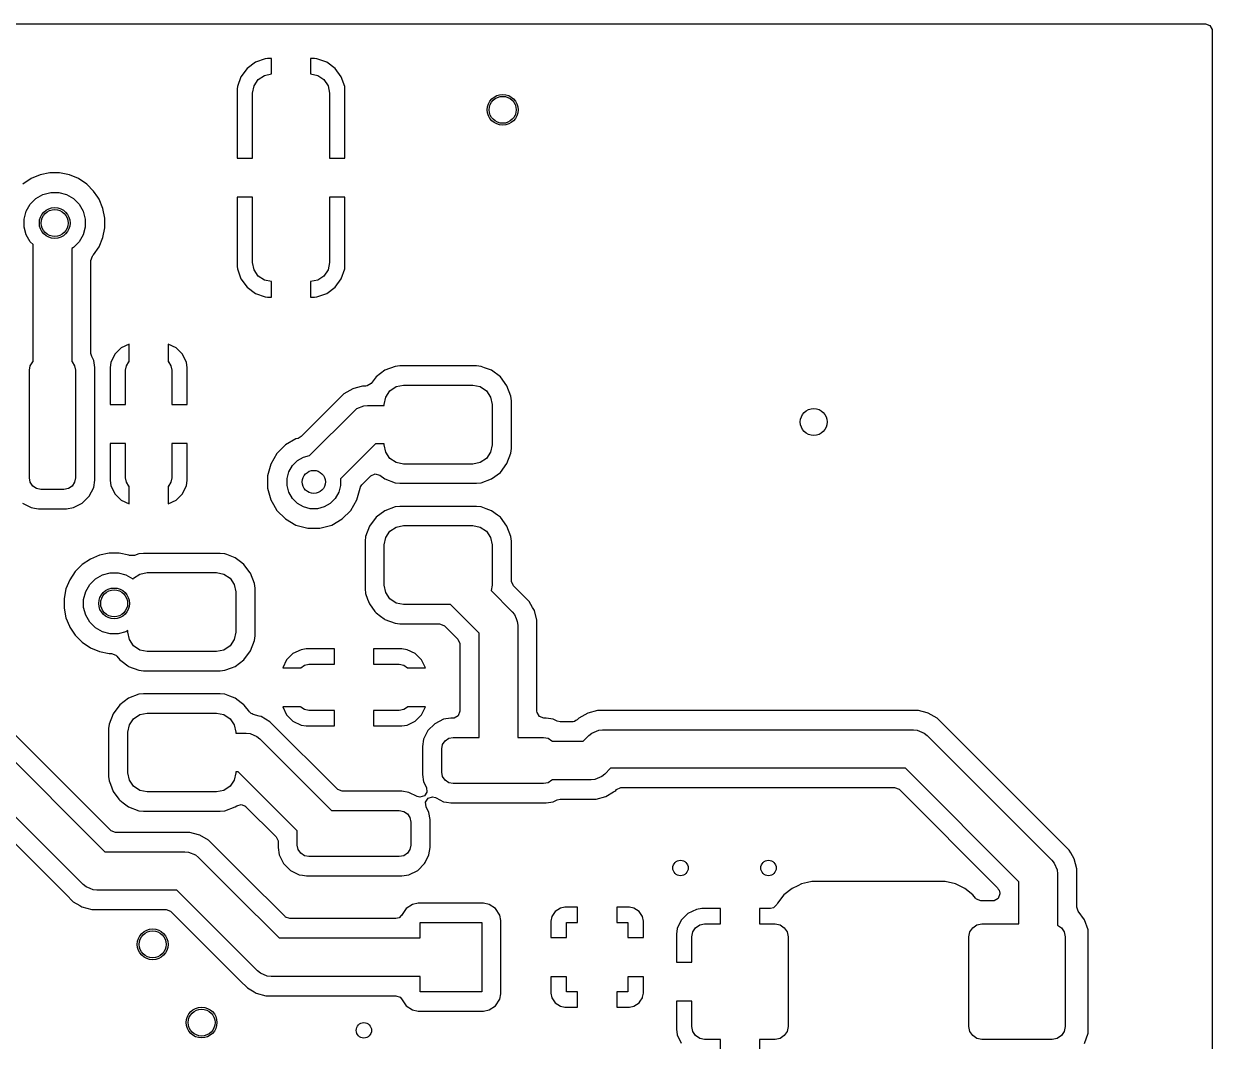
# Model space of a CAD drawing. Extents: x 4.82 to 6.81, y -4.86 to -2.87.
# Drawn here: x 6.199 to 6.807, y -3.394 to -2.873 of the extents above; entities that cross this region are included whole.
import ezdxf

# ---------------------------------------------------------------- set-up
doc = ezdxf.new("R2010")
doc.units = 0
doc.header["$MEASUREMENT"] = 0
doc.layers.add('BLACK', color=7, linetype='CONTINUOUS')

msp = doc.modelspace()

# ---------------------------------------------------------------- linework, layer by layer
at = {"layer": 'BLACK', "linetype": 'CONTINUOUS'}
for p, q in [((4.82646, -2.87297), (6.80335, -2.87297)), ((6.80335, -2.87297), (6.8056, -2.87379)), ((6.8056, -2.87379), (6.8068, -2.87587)), ((6.8068, -2.87587), (6.80685, -2.87648)), ((6.80685, -2.87648), (6.80685, -3.8242)), ((6.31755, -2.89262), (6.31326, -2.8958)), ((6.32259, -2.89086), (6.31755, -2.89262)), ((6.32379, -2.89075), (6.32259, -2.89086)), ((6.32577, -2.89075), (6.32379, -2.89075)), ((6.32379, -2.89075), (6.32379, -2.89075)), ((6.32577, -2.89865), (6.32577, -2.89075)), ((6.32577, -2.89075), (6.32577, -2.89075)), ((6.34774, -2.89075), (6.34577, -2.89075)), ((6.34577, -2.89075), (6.34577, -2.89075)), ((6.34577, -2.89075), (6.34577, -2.89865)), ((6.34894, -2.89086), (6.34774, -2.89075)), ((6.35398, -2.89262), (6.34894, -2.89086)), ((6.34894, -2.89086), (6.34894, -2.89086)), ((6.35828, -2.8958), (6.35398, -2.89262)), ((6.31326, -2.8958), (6.31008, -2.90009)), ((6.31326, -2.8958), (6.31326, -2.8958)), ((6.32216, -2.89937), (6.32577, -2.89865)), ((6.34577, -2.89865), (6.34938, -2.89937)), ((6.36145, -2.90009), (6.35828, -2.8958)), ((6.35828, -2.8958), (6.35828, -2.8958)), ((6.30832, -2.90513), (6.30821, -2.90633)), ((6.31008, -2.90009), (6.30832, -2.90513)), ((6.30832, -2.90513), (6.30832, -2.90513)), ((6.31608, -2.90846), (6.31683, -2.9047)), ((6.31683, -2.9047), (6.31897, -2.9015)), ((6.31897, -2.9015), (6.32216, -2.89937)), ((6.34938, -2.89937), (6.35257, -2.9015)), ((6.35257, -2.9015), (6.3547, -2.9047)), ((6.3547, -2.9047), (6.35545, -2.90846)), ((6.36321, -2.90513), (6.36145, -2.90009)), ((6.36333, -2.90633), (6.36321, -2.90513)), ((6.30821, -2.90633), (6.30821, -2.94177)), ((6.31608, -2.94177), (6.31608, -2.90846)), ((6.35545, -2.90846), (6.35545, -2.94177)), ((6.36333, -2.94177), (6.36333, -2.90633)), ((6.36333, -2.90633), (6.36333, -2.90633)), ((6.30821, -2.94177), (6.30821, -2.94177)), ((6.30821, -2.94177), (6.31608, -2.94177)), ((6.35545, -2.94177), (6.36333, -2.94177)), ((6.36333, -2.94177), (6.36333, -2.94177)), ((6.20277, -2.95223), (6.19858, -2.95503)), ((6.20743, -2.9503), (6.20277, -2.95223)), ((6.20277, -2.95223), (6.20277, -2.95223)), ((6.21238, -2.94931), (6.20743, -2.9503)), ((6.20743, -2.9503), (6.20743, -2.9503)), ((6.21742, -2.94931), (6.21238, -2.94931)), ((6.21238, -2.94931), (6.21238, -2.94931)), ((6.22237, -2.9503), (6.21742, -2.94931)), ((6.21742, -2.94931), (6.21742, -2.94931)), ((6.22703, -2.95223), (6.22237, -2.9503)), ((6.22237, -2.9503), (6.22237, -2.9503)), ((6.23123, -2.95503), (6.22703, -2.95223)), ((6.22703, -2.95223), (6.22703, -2.95223)), ((6.22703, -2.95223), (6.22703, -2.95223)), ((6.20888, -2.96037), (6.21285, -2.95931)), ((6.21285, -2.95931), (6.21696, -2.95931)), ((6.21696, -2.95931), (6.22093, -2.96037)), ((6.23479, -2.9586), (6.23123, -2.95503)), ((6.23692, -2.96177), (6.23479, -2.9586)), ((6.20035, -2.96889), (6.20241, -2.96533)), ((6.20241, -2.96533), (6.20531, -2.96243)), ((6.20531, -2.96243), (6.20888, -2.96037)), ((6.22093, -2.96037), (6.22449, -2.96243)), ((6.22449, -2.96243), (6.2274, -2.96533)), ((6.2274, -2.96533), (6.22945, -2.96889)), ((6.2376, -2.96279), (6.23692, -2.96177)), ((6.23953, -2.96745), (6.2376, -2.96279)), ((6.31608, -2.96177), (6.30821, -2.96177)), ((6.30821, -2.96177), (6.30821, -2.96177)), ((6.30821, -2.96177), (6.30821, -2.99721)), ((6.31608, -2.99508), (6.31608, -2.96177)), ((6.36333, -2.96177), (6.35545, -2.96177)), ((6.35545, -2.96177), (6.35545, -2.99508)), ((6.36333, -2.99721), (6.36333, -2.96177)), ((6.36333, -2.96177), (6.36333, -2.96177)), ((6.19929, -2.97287), (6.20035, -2.96889)), ((6.22945, -2.96889), (6.23051, -2.97287)), ((6.24051, -2.9724), (6.23953, -2.96745)), ((6.19929, -2.97698), (6.19929, -2.97287)), ((6.20035, -2.98095), (6.19929, -2.97698)), ((6.23051, -2.97698), (6.22945, -2.98095)), ((6.23051, -2.97287), (6.23051, -2.97698)), ((6.23953, -2.98239), (6.24051, -2.97744)), ((6.24051, -2.97744), (6.24051, -2.9724)), ((6.20241, -2.98451), (6.20035, -2.98095)), ((6.22945, -2.98095), (6.2274, -2.98451)), ((6.2376, -2.98705), (6.23953, -2.98239)), ((6.20388, -2.98598), (6.20241, -2.98451)), ((6.20388, -3.04586), (6.20388, -2.98598)), ((6.22449, -2.98741), (6.22356, -2.98795)), ((6.22356, -2.98795), (6.22356, -3.04586)), ((6.2274, -2.98451), (6.22449, -2.98741)), ((6.23479, -2.99125), (6.2376, -2.98705)), ((6.23343, -2.99407), (6.23424, -2.99182)), ((6.23343, -3.04171), (6.23343, -2.99407)), ((6.23424, -2.99182), (6.23445, -2.99159)), ((6.23445, -2.99159), (6.23479, -2.99125)), ((6.31683, -2.99885), (6.31608, -2.99508)), ((6.35545, -2.99508), (6.3547, -2.99885)), ((6.30821, -2.99721), (6.30832, -2.99841)), ((6.30832, -2.99841), (6.31008, -3.00345)), ((6.31897, -3.00204), (6.31683, -2.99885)), ((6.32216, -3.00417), (6.31897, -3.00204)), ((6.35257, -3.00204), (6.34938, -3.00417)), ((6.3547, -2.99885), (6.35257, -3.00204)), ((6.36145, -3.00345), (6.36321, -2.99841)), ((6.36321, -2.99841), (6.36333, -2.99721)), ((6.36321, -2.99841), (6.36321, -2.99841)), ((6.31008, -3.00345), (6.31326, -3.00775)), ((6.31326, -3.00775), (6.31326, -3.00775)), ((6.31326, -3.00775), (6.31755, -3.01092)), ((6.32577, -3.00489), (6.32216, -3.00417)), ((6.32577, -3.0128), (6.32577, -3.00489)), ((6.34938, -3.00417), (6.34577, -3.00489)), ((6.34577, -3.00489), (6.34577, -3.0128)), ((6.35398, -3.01092), (6.35828, -3.00775)), ((6.35828, -3.00775), (6.36145, -3.00345)), ((6.35828, -3.00775), (6.35828, -3.00775)), ((6.31755, -3.01092), (6.32259, -3.01268)), ((6.32259, -3.01268), (6.32259, -3.01268)), ((6.32259, -3.01268), (6.32379, -3.0128)), ((6.32379, -3.0128), (6.32577, -3.0128)), ((6.32577, -3.0128), (6.32577, -3.0128)), ((6.34577, -3.0128), (6.34577, -3.0128)), ((6.34577, -3.0128), (6.34774, -3.0128)), ((6.34774, -3.0128), (6.34894, -3.01268)), ((6.34774, -3.0128), (6.34774, -3.0128)), ((6.34894, -3.01268), (6.35398, -3.01092)), ((6.24891, -3.03883), (6.24566, -3.04208)), ((6.25293, -3.03686), (6.24891, -3.03883)), ((6.25293, -3.04597), (6.25293, -3.03686)), ((6.27696, -3.03883), (6.27293, -3.03686)), ((6.27293, -3.03686), (6.27293, -3.04597)), ((6.28021, -3.04208), (6.27696, -3.03883)), ((6.23381, -3.0433), (6.23343, -3.04171)), ((6.23481, -3.04526), (6.23381, -3.0433)), ((6.24566, -3.04208), (6.24364, -3.04621)), ((6.28223, -3.04621), (6.28021, -3.04208)), ((6.20191, -3.0502), (6.20236, -3.04794)), ((6.20191, -3.10531), (6.20191, -3.0502)), ((6.20236, -3.04794), (6.20364, -3.04602)), ((6.20364, -3.04602), (6.20388, -3.04586)), ((6.22356, -3.04586), (6.2238, -3.04602)), ((6.2238, -3.04602), (6.22508, -3.04794)), ((6.22508, -3.04794), (6.22553, -3.0502)), ((6.22553, -3.0502), (6.22553, -3.10531)), ((6.23538, -3.04889), (6.23481, -3.04526)), ((6.23539, -3.04896), (6.23538, -3.04889)), ((6.23539, -3.0863), (6.23539, -3.04896)), ((6.23539, -3.04896), (6.23539, -3.04896)), ((6.24364, -3.04621), (6.24325, -3.04889)), ((6.24325, -3.04889), (6.24325, -3.06776)), ((6.24364, -3.04621), (6.24364, -3.04621)), ((6.25112, -3.0502), (6.25157, -3.04794)), ((6.25112, -3.06776), (6.25112, -3.0502)), ((6.25157, -3.04794), (6.25285, -3.04602)), ((6.25285, -3.04602), (6.25293, -3.04597)), ((6.27293, -3.04597), (6.27301, -3.04602)), ((6.27301, -3.04602), (6.27429, -3.04794)), ((6.27429, -3.04794), (6.27474, -3.0502)), ((6.27474, -3.0502), (6.27474, -3.06776)), ((6.28262, -3.04889), (6.28223, -3.04621)), ((6.28262, -3.06776), (6.28262, -3.04889)), ((6.28262, -3.04889), (6.28262, -3.04889)), ((6.38374, -3.05027), (6.37921, -3.05366)), ((6.38905, -3.04829), (6.38374, -3.05027)), ((6.38374, -3.05027), (6.38374, -3.05027)), ((6.3914, -3.04804), (6.38905, -3.04829)), ((6.4306, -3.04804), (6.3914, -3.04804)), ((6.3914, -3.04804), (6.3914, -3.04804)), ((6.43295, -3.04829), (6.4306, -3.04804)), ((6.43474, -3.04896), (6.43295, -3.04829)), ((6.43295, -3.04829), (6.43295, -3.04829)), ((6.43295, -3.04829), (6.43295, -3.04829)), ((6.43826, -3.05027), (6.43474, -3.04896)), ((6.44279, -3.05366), (6.43826, -3.05027)), ((6.43826, -3.05027), (6.43826, -3.05027)), ((6.37673, -3.05697), (6.37473, -3.05828)), ((6.37921, -3.05366), (6.37673, -3.05697)), ((6.37921, -3.05366), (6.37921, -3.05366)), ((6.44619, -3.0582), (6.44279, -3.05366)), ((6.44279, -3.05366), (6.44279, -3.05366)), ((6.36283, -3.06231), (6.34094, -3.08419)), ((6.36732, -3.05971), (6.36283, -3.06231)), ((6.36283, -3.06231), (6.36283, -3.06231)), ((6.36899, -3.05927), (6.36732, -3.05971)), ((6.36732, -3.05971), (6.36732, -3.05971)), ((6.37233, -3.05837), (6.36899, -3.05927)), ((6.37393, -3.05837), (6.37233, -3.05837)), ((6.37473, -3.05828), (6.37393, -3.05837)), ((6.38419, -3.06397), (6.38632, -3.06078)), ((6.38632, -3.06078), (6.38952, -3.05865)), ((6.38952, -3.05865), (6.39328, -3.0579)), ((6.39328, -3.0579), (6.42872, -3.0579)), ((6.42872, -3.0579), (6.43248, -3.05865)), ((6.43248, -3.05865), (6.43568, -3.06078)), ((6.43568, -3.06078), (6.43781, -3.06397)), ((6.44817, -3.06351), (6.44619, -3.0582)), ((6.24325, -3.06776), (6.24325, -3.06776)), ((6.24325, -3.06776), (6.25112, -3.06776)), ((6.27474, -3.06776), (6.28262, -3.06776)), ((6.28262, -3.06776), (6.28262, -3.06776)), ((6.36946, -3.06989), (6.37301, -3.06842)), ((6.37301, -3.06842), (6.37493, -3.06823)), ((6.37301, -3.06842), (6.37301, -3.06842)), ((6.37493, -3.06823), (6.38344, -3.06823)), ((6.38344, -3.06774), (6.38419, -3.06397)), ((6.38344, -3.06823), (6.38344, -3.06774)), ((6.43781, -3.06397), (6.43856, -3.06774)), ((6.43856, -3.06774), (6.43856, -3.08841)), ((6.44842, -3.06586), (6.44817, -3.06351)), ((6.44842, -3.09029), (6.44842, -3.06586)), ((6.34522, -3.09386), (6.36797, -3.07112)), ((6.36797, -3.07112), (6.36946, -3.06989)), ((6.23539, -3.08776), (6.23539, -3.0863)), ((6.33828, -3.08539), (6.33289, -3.0885)), ((6.33937, -3.0851), (6.33828, -3.08539)), ((6.33828, -3.08539), (6.33828, -3.08539)), ((6.33828, -3.08539), (6.33828, -3.08539)), ((6.34094, -3.08419), (6.33937, -3.0851)), ((6.23539, -3.10656), (6.23539, -3.08776)), ((6.25112, -3.08776), (6.24325, -3.08776)), ((6.24325, -3.08776), (6.24325, -3.08776)), ((6.24325, -3.08776), (6.24325, -3.10662)), ((6.25112, -3.10531), (6.25112, -3.08776)), ((6.28262, -3.08776), (6.27474, -3.08776)), ((6.27474, -3.08776), (6.27474, -3.10531)), ((6.28262, -3.08776), (6.28262, -3.08776)), ((6.28262, -3.10431), (6.28262, -3.08776)), ((6.32848, -3.09291), (6.32537, -3.0983)), ((6.33289, -3.0885), (6.32848, -3.09291)), ((6.379, -3.08792), (6.36106, -3.10586)), ((6.38344, -3.08792), (6.379, -3.08792)), ((6.38344, -3.08841), (6.38344, -3.08792)), ((6.38419, -3.09218), (6.38344, -3.08841)), ((6.38632, -3.09537), (6.38419, -3.09218)), ((6.43781, -3.09218), (6.43568, -3.09537)), ((6.43856, -3.08841), (6.43781, -3.09218)), ((6.44619, -3.09795), (6.44817, -3.09264)), ((6.44817, -3.09264), (6.44842, -3.09029)), ((6.32537, -3.0983), (6.32376, -3.10431)), ((6.32537, -3.0983), (6.32537, -3.0983)), ((6.33467, -3.10215), (6.33647, -3.09903)), ((6.33647, -3.09903), (6.33901, -3.09649)), ((6.33901, -3.09649), (6.34213, -3.09469)), ((6.34213, -3.09469), (6.34522, -3.09386)), ((6.38952, -3.0975), (6.38632, -3.09537)), ((6.39328, -3.09825), (6.38952, -3.0975)), ((6.42872, -3.09825), (6.39328, -3.09825)), ((6.43248, -3.0975), (6.42872, -3.09825)), ((6.43568, -3.09537), (6.43248, -3.0975)), ((6.44279, -3.10249), (6.44619, -3.09795)), ((6.20236, -3.10757), (6.20191, -3.10531)), ((6.22553, -3.10531), (6.22508, -3.10757)), ((6.25157, -3.10757), (6.25112, -3.10531)), ((6.27474, -3.10531), (6.27429, -3.10757)), ((6.28262, -3.10662), (6.28262, -3.10431)), ((6.32376, -3.10431), (6.32376, -3.11053)), ((6.33374, -3.10562), (6.33467, -3.10215)), ((6.33374, -3.10922), (6.33374, -3.10562)), ((6.37197, -3.1089), (6.37659, -3.10428)), ((6.37659, -3.10428), (6.37876, -3.10327)), ((6.37876, -3.10327), (6.38107, -3.10389)), ((6.38107, -3.10389), (6.38116, -3.10395)), ((6.38116, -3.10395), (6.38374, -3.10588)), ((6.43826, -3.10588), (6.44279, -3.10249)), ((6.20364, -3.10949), (6.20236, -3.10757)), ((6.20555, -3.11077), (6.20364, -3.10949)), ((6.20781, -3.11122), (6.20555, -3.11077)), ((6.21963, -3.11122), (6.20781, -3.11122)), ((6.22189, -3.11077), (6.21963, -3.11122)), ((6.2238, -3.10949), (6.22189, -3.11077)), ((6.22508, -3.10757), (6.2238, -3.10949)), ((6.23254, -3.1147), (6.23481, -3.11025)), ((6.23481, -3.11025), (6.23539, -3.10656)), ((6.23481, -3.11025), (6.23481, -3.11025)), ((6.24325, -3.10662), (6.24364, -3.1093)), ((6.24364, -3.1093), (6.24566, -3.11343)), ((6.25285, -3.10949), (6.25157, -3.10757)), ((6.25293, -3.10955), (6.25285, -3.10949)), ((6.25293, -3.11865), (6.25293, -3.10955)), ((6.27301, -3.10949), (6.27293, -3.10955)), ((6.27293, -3.10955), (6.27293, -3.11865)), ((6.27429, -3.10757), (6.27301, -3.10949)), ((6.28021, -3.11343), (6.28223, -3.1093)), ((6.28223, -3.1093), (6.28262, -3.10662)), ((6.28223, -3.1093), (6.28223, -3.1093)), ((6.28262, -3.10662), (6.28262, -3.10662)), ((6.32376, -3.11053), (6.32537, -3.11655)), ((6.33467, -3.11269), (6.33374, -3.10922)), ((6.36106, -3.10922), (6.36013, -3.11269)), ((6.36106, -3.10586), (6.36106, -3.10922)), ((6.36943, -3.11655), (6.37104, -3.11053)), ((6.37104, -3.11053), (6.37106, -3.11047)), ((6.37104, -3.11053), (6.37104, -3.11053)), ((6.37106, -3.11047), (6.37125, -3.11015)), ((6.37125, -3.11015), (6.37127, -3.1099)), ((6.37127, -3.1099), (6.37197, -3.1089)), ((6.38374, -3.10588), (6.38905, -3.10786)), ((6.38905, -3.10786), (6.3914, -3.10811)), ((6.3914, -3.10811), (6.4306, -3.10811)), ((6.4306, -3.10811), (6.43295, -3.10786)), ((6.43295, -3.10786), (6.43826, -3.10588)), ((6.22901, -3.11823), (6.23254, -3.1147)), ((6.23254, -3.1147), (6.23254, -3.1147)), ((6.24566, -3.11343), (6.24891, -3.11668)), ((6.24891, -3.11668), (6.25293, -3.11865)), ((6.27293, -3.11865), (6.27696, -3.11668)), ((6.27696, -3.11668), (6.28021, -3.11343)), ((6.32537, -3.11655), (6.32537, -3.11655)), ((6.32537, -3.11655), (6.32537, -3.11655)), ((6.32537, -3.11655), (6.32679, -3.119)), ((6.33647, -3.11581), (6.33467, -3.11269)), ((6.33901, -3.11835), (6.33647, -3.11581)), ((6.35833, -3.11581), (6.35579, -3.11835)), ((6.36013, -3.11269), (6.35833, -3.11581)), ((6.36632, -3.12194), (6.36943, -3.11655)), ((6.19843, -3.11823), (6.20288, -3.1205)), ((6.20288, -3.1205), (6.20288, -3.1205)), ((6.20288, -3.1205), (6.20454, -3.12076)), ((6.20454, -3.12076), (6.20657, -3.12108)), ((6.20657, -3.12108), (6.22087, -3.12108)), ((6.22087, -3.12108), (6.22456, -3.1205)), ((6.22456, -3.1205), (6.22901, -3.11823)), ((6.22456, -3.1205), (6.22456, -3.1205)), ((6.22456, -3.1205), (6.22456, -3.1205)), ((6.22901, -3.11823), (6.22901, -3.11823)), ((6.22901, -3.11823), (6.22901, -3.11823)), ((6.25293, -3.11865), (6.25293, -3.11865)), ((6.32679, -3.119), (6.32848, -3.12194)), ((6.32848, -3.12194), (6.32848, -3.12194)), ((6.32848, -3.12194), (6.32848, -3.12194)), ((6.32848, -3.12194), (6.33289, -3.12634)), ((6.34213, -3.12015), (6.33901, -3.11835)), ((6.3456, -3.12108), (6.34213, -3.12015)), ((6.3492, -3.12108), (6.3456, -3.12108)), ((6.35267, -3.12015), (6.3492, -3.12108)), ((6.35579, -3.11835), (6.35267, -3.12015)), ((6.36192, -3.12634), (6.36632, -3.12194)), ((6.38374, -3.12212), (6.37921, -3.12551)), ((6.38905, -3.12014), (6.38374, -3.12212)), ((6.38374, -3.12212), (6.38374, -3.12212)), ((6.3914, -3.11989), (6.38905, -3.12014)), ((6.4306, -3.11989), (6.3914, -3.11989)), ((6.3914, -3.11989), (6.3914, -3.11989)), ((6.43295, -3.12014), (6.4306, -3.11989)), ((6.43548, -3.12108), (6.43295, -3.12014)), ((6.43295, -3.12014), (6.43295, -3.12014)), ((6.43295, -3.12014), (6.43295, -3.12014)), ((6.43826, -3.12212), (6.43548, -3.12108)), ((6.44136, -3.12444), (6.43826, -3.12212)), ((6.43826, -3.12212), (6.43826, -3.12212)), ((6.33289, -3.12634), (6.33828, -3.12945)), ((6.33828, -3.12945), (6.34429, -3.13106)), ((6.35051, -3.13106), (6.35653, -3.12945)), ((6.35653, -3.12945), (6.36192, -3.12634)), ((6.37581, -3.13005), (6.37383, -3.13536)), ((6.37921, -3.12551), (6.37581, -3.13005)), ((6.37581, -3.13005), (6.37581, -3.13005)), ((6.37921, -3.12551), (6.37921, -3.12551)), ((6.38952, -3.1305), (6.39328, -3.12975)), ((6.39328, -3.12975), (6.42872, -3.12975)), ((6.42872, -3.12975), (6.43248, -3.1305)), ((6.44279, -3.12551), (6.44136, -3.12444)), ((6.44619, -3.13005), (6.44279, -3.12551)), ((6.44817, -3.13536), (6.44619, -3.13005)), ((6.34429, -3.13106), (6.35051, -3.13106)), ((6.37383, -3.13536), (6.37358, -3.13771)), ((6.38344, -3.13959), (6.38419, -3.13582)), ((6.38419, -3.13582), (6.38632, -3.13263)), ((6.38632, -3.13263), (6.38952, -3.1305)), ((6.43248, -3.1305), (6.43568, -3.13263)), ((6.43568, -3.13263), (6.43781, -3.13582)), ((6.43781, -3.13582), (6.43856, -3.13959)), ((6.44842, -3.13771), (6.44817, -3.13536)), ((6.37358, -3.13771), (6.37358, -3.16214)), ((6.38344, -3.16026), (6.38344, -3.13959)), ((6.43856, -3.13959), (6.43856, -3.16026)), ((6.44842, -3.15803), (6.44842, -3.13771)), ((6.44842, -3.13771), (6.44842, -3.13771)), ((6.23315, -3.14684), (6.22896, -3.14965)), ((6.23781, -3.14491), (6.23315, -3.14684)), ((6.23315, -3.14684), (6.23315, -3.14684)), ((6.24276, -3.14393), (6.23781, -3.14491)), ((6.23781, -3.14491), (6.23781, -3.14491)), ((6.24781, -3.14393), (6.24276, -3.14393)), ((6.24276, -3.14393), (6.24276, -3.14393)), ((6.25275, -3.14491), (6.24781, -3.14393)), ((6.24781, -3.14393), (6.24781, -3.14393)), ((6.25305, -3.14504), (6.25275, -3.14491)), ((6.25275, -3.14491), (6.25275, -3.14491)), ((6.25322, -3.1451), (6.25305, -3.14504)), ((6.25561, -3.14508), (6.25322, -3.1451)), ((6.25795, -3.14421), (6.25561, -3.14508)), ((6.2603, -3.14396), (6.25795, -3.14421)), ((6.25795, -3.14421), (6.25795, -3.14421)), ((6.2995, -3.14396), (6.2603, -3.14396)), ((6.2603, -3.14396), (6.2603, -3.14396)), ((6.30185, -3.14421), (6.2995, -3.14396)), ((6.30291, -3.1446), (6.30185, -3.14421)), ((6.30185, -3.14421), (6.30185, -3.14421)), ((6.30185, -3.14421), (6.30185, -3.14421)), ((6.30716, -3.14619), (6.30291, -3.1446)), ((6.31056, -3.14874), (6.30716, -3.14619)), ((6.30716, -3.14619), (6.30716, -3.14619)), ((6.22539, -3.15321), (6.22259, -3.15741)), ((6.22896, -3.14965), (6.22539, -3.15321)), ((6.23926, -3.15499), (6.24323, -3.15393)), ((6.24323, -3.15393), (6.24734, -3.15393)), ((6.24734, -3.15393), (6.25131, -3.15499)), ((6.25842, -3.15457), (6.26219, -3.15382)), ((6.26219, -3.15382), (6.29762, -3.15382)), ((6.29762, -3.15382), (6.30138, -3.15457)), ((6.31169, -3.14958), (6.31056, -3.14874)), ((6.31491, -3.15388), (6.31169, -3.14958)), ((6.31169, -3.14958), (6.31169, -3.14958)), ((6.31509, -3.15412), (6.31491, -3.15388)), ((6.31707, -3.15943), (6.31509, -3.15412)), ((6.22259, -3.15741), (6.22066, -3.16207)), ((6.22259, -3.15741), (6.22259, -3.15741)), ((6.23073, -3.16351), (6.23279, -3.15995)), ((6.23279, -3.15995), (6.2357, -3.15705)), ((6.2357, -3.15705), (6.23926, -3.15499)), ((6.25131, -3.15499), (6.25487, -3.15705)), ((6.25487, -3.15705), (6.25494, -3.15712)), ((6.25494, -3.15712), (6.25523, -3.1567)), ((6.25523, -3.1567), (6.25842, -3.15457)), ((6.30138, -3.15457), (6.30458, -3.1567)), ((6.30458, -3.1567), (6.30671, -3.15989)), ((6.30671, -3.15989), (6.30746, -3.16366)), ((6.31732, -3.16178), (6.31707, -3.15943)), ((6.38419, -3.16403), (6.38344, -3.16026)), ((6.43856, -3.16026), (6.43801, -3.16302)), ((6.44843, -3.15833), (6.44842, -3.15803)), ((6.44945, -3.16051), (6.44843, -3.15833)), ((6.22066, -3.16207), (6.21967, -3.16702)), ((6.22066, -3.16207), (6.22066, -3.16207)), ((6.22967, -3.16748), (6.23073, -3.16351)), ((6.30746, -3.16366), (6.30746, -3.18433)), ((6.31732, -3.18622), (6.31732, -3.16178)), ((6.37358, -3.16214), (6.37358, -3.16214)), ((6.37358, -3.16214), (6.37383, -3.16449)), ((6.37383, -3.16449), (6.37383, -3.16449)), ((6.37383, -3.16449), (6.37383, -3.16449)), ((6.37383, -3.16449), (6.37492, -3.1674)), ((6.38632, -3.16722), (6.38419, -3.16403)), ((6.43801, -3.16302), (6.44877, -3.17378)), ((6.45391, -3.16497), (6.44945, -3.16051)), ((6.45758, -3.16864), (6.45391, -3.16497)), ((6.45391, -3.16497), (6.45391, -3.16497)), ((6.21967, -3.16702), (6.21967, -3.17206)), ((6.21967, -3.17206), (6.22066, -3.17701)), ((6.22967, -3.1716), (6.22967, -3.16748)), ((6.23073, -3.17557), (6.22967, -3.1716)), ((6.37492, -3.1674), (6.37581, -3.1698)), ((6.37581, -3.1698), (6.37581, -3.1698)), ((6.37581, -3.1698), (6.37868, -3.17363)), ((6.38952, -3.16935), (6.38632, -3.16722)), ((6.39328, -3.1701), (6.38952, -3.16935)), ((6.41726, -3.1701), (6.39328, -3.1701)), ((6.43197, -3.18481), (6.41726, -3.1701)), ((6.4593, -3.17162), (6.45758, -3.16864)), ((6.45758, -3.16864), (6.45758, -3.16864)), ((6.46017, -3.17313), (6.4593, -3.17162)), ((6.22066, -3.17701), (6.22066, -3.17701)), ((6.22066, -3.17701), (6.22241, -3.18125)), ((6.23279, -3.17913), (6.23073, -3.17557)), ((6.37868, -3.17363), (6.37921, -3.17434)), ((6.37921, -3.17434), (6.38147, -3.17603)), ((6.38147, -3.17603), (6.38329, -3.17739)), ((6.38329, -3.17739), (6.38374, -3.17773)), ((6.38374, -3.17773), (6.38905, -3.17971)), ((6.44877, -3.17378), (6.44999, -3.17527)), ((6.44999, -3.17527), (6.45086, -3.17735)), ((6.45086, -3.17735), (6.45146, -3.17882)), ((6.46152, -3.17814), (6.46017, -3.17313)), ((6.46152, -3.22474), (6.46152, -3.17814)), ((6.46152, -3.17814), (6.46152, -3.17814)), ((6.22241, -3.18125), (6.22259, -3.18167)), ((6.22259, -3.18167), (6.22539, -3.18587)), ((6.2357, -3.18203), (6.23279, -3.17913)), ((6.23926, -3.18409), (6.2357, -3.18203)), ((6.24323, -3.18515), (6.23926, -3.18409)), ((6.25131, -3.18409), (6.24734, -3.18515)), ((6.25234, -3.18349), (6.25131, -3.18409)), ((6.25234, -3.18433), (6.25234, -3.18349)), ((6.25309, -3.1881), (6.25234, -3.18433)), ((6.30746, -3.18433), (6.30671, -3.1881)), ((6.38905, -3.17971), (6.3914, -3.17996)), ((6.3914, -3.17996), (6.41172, -3.17996)), ((6.41172, -3.17996), (6.41397, -3.18078)), ((6.41397, -3.18078), (6.4142, -3.18099)), ((6.4142, -3.18099), (6.42108, -3.18787)), ((6.45146, -3.17882), (6.45165, -3.18074)), ((6.45165, -3.18074), (6.45165, -3.23811)), ((6.22539, -3.18587), (6.22896, -3.18943)), ((6.22896, -3.18943), (6.23315, -3.19224)), ((6.24734, -3.18515), (6.24323, -3.18515)), ((6.25523, -3.19129), (6.25309, -3.1881)), ((6.30671, -3.1881), (6.30458, -3.19129)), ((6.31509, -3.19387), (6.31707, -3.18856)), ((6.31707, -3.18856), (6.31732, -3.18622)), ((6.42108, -3.18787), (6.42209, -3.19004)), ((6.42209, -3.19004), (6.42211, -3.19035)), ((6.42211, -3.19035), (6.42211, -3.22474)), ((6.43197, -3.23811), (6.43197, -3.18481)), ((6.23315, -3.19224), (6.23781, -3.19417)), ((6.23781, -3.19417), (6.24276, -3.19515)), ((6.24276, -3.19515), (6.24392, -3.19515)), ((6.24392, -3.19515), (6.24617, -3.19597)), ((6.24617, -3.19597), (6.24672, -3.19655)), ((6.24672, -3.19655), (6.24811, -3.19841)), ((6.25842, -3.19342), (6.25523, -3.19129)), ((6.26219, -3.19417), (6.25842, -3.19342)), ((6.29762, -3.19417), (6.26219, -3.19417)), ((6.30138, -3.19342), (6.29762, -3.19417)), ((6.30458, -3.19129), (6.30138, -3.19342)), ((6.31169, -3.19841), (6.31509, -3.19387)), ((6.33674, -3.19524), (6.33349, -3.1985)), ((6.34088, -3.19322), (6.33674, -3.19524)), ((6.34355, -3.19283), (6.34088, -3.19322)), ((6.35799, -3.19283), (6.34355, -3.19283)), ((6.34355, -3.19283), (6.34355, -3.19283)), ((6.35799, -3.20071), (6.35799, -3.19283)), ((6.35799, -3.19283), (6.35799, -3.19283)), ((6.39243, -3.19283), (6.37799, -3.19283)), ((6.37799, -3.19283), (6.37799, -3.19283)), ((6.37799, -3.19283), (6.37799, -3.20071)), ((6.39511, -3.19322), (6.39243, -3.19283)), ((6.39924, -3.19524), (6.39511, -3.19322)), ((6.39511, -3.19322), (6.39511, -3.19322)), ((6.40249, -3.1985), (6.39924, -3.19524)), ((6.39924, -3.19524), (6.39924, -3.19524)), ((6.24811, -3.19841), (6.2493, -3.1993)), ((6.2493, -3.1993), (6.25229, -3.20154)), ((6.25229, -3.20154), (6.25264, -3.2018)), ((6.25264, -3.2018), (6.25795, -3.20378)), ((6.30185, -3.20378), (6.30524, -3.20252)), ((6.30524, -3.20252), (6.30716, -3.2018)), ((6.30716, -3.2018), (6.31169, -3.19841)), ((6.33349, -3.1985), (6.33153, -3.20252)), ((6.33153, -3.20252), (6.34063, -3.20252)), ((6.33153, -3.20252), (6.33153, -3.20252)), ((6.34063, -3.20252), (6.34069, -3.20244)), ((6.34069, -3.20244), (6.3426, -3.20116)), ((6.3426, -3.20116), (6.34486, -3.20071)), ((6.34486, -3.20071), (6.35799, -3.20071)), ((6.37799, -3.20071), (6.39112, -3.20071)), ((6.39112, -3.20071), (6.39338, -3.20116)), ((6.39338, -3.20116), (6.3953, -3.20244)), ((6.3953, -3.20244), (6.39535, -3.20252)), ((6.39535, -3.20252), (6.40446, -3.20252)), ((6.40446, -3.20252), (6.40249, -3.1985)), ((6.40446, -3.20252), (6.40446, -3.20252)), ((6.25795, -3.20378), (6.2603, -3.20404)), ((6.2603, -3.20404), (6.2995, -3.20404)), ((6.2995, -3.20404), (6.30185, -3.20378)), ((6.25264, -3.21804), (6.24811, -3.22144)), ((6.25795, -3.21606), (6.25264, -3.21804)), ((6.25264, -3.21804), (6.25264, -3.21804)), ((6.2603, -3.21581), (6.25795, -3.21606)), ((6.2995, -3.21581), (6.2603, -3.21581)), ((6.2603, -3.21581), (6.2603, -3.21581)), ((6.30185, -3.21606), (6.2995, -3.21581)), ((6.3044, -3.21701), (6.30185, -3.21606)), ((6.30185, -3.21606), (6.30185, -3.21606)), ((6.30185, -3.21606), (6.30185, -3.21606)), ((6.30716, -3.21804), (6.3044, -3.21701)), ((6.31032, -3.2204), (6.30716, -3.21804)), ((6.30716, -3.21804), (6.30716, -3.21804)), ((6.31169, -3.22144), (6.31032, -3.2204)), ((6.24471, -3.22597), (6.24273, -3.23128)), ((6.24811, -3.22144), (6.24471, -3.22597)), ((6.24471, -3.22597), (6.24471, -3.22597)), ((6.24811, -3.22144), (6.24811, -3.22144)), ((6.25523, -3.22855), (6.25842, -3.22642)), ((6.25842, -3.22642), (6.26219, -3.22567)), ((6.26219, -3.22567), (6.29762, -3.22567)), ((6.29762, -3.22567), (6.30138, -3.22642)), ((6.30138, -3.22642), (6.30458, -3.22855)), ((6.31177, -3.22154), (6.31169, -3.22144)), ((6.31251, -3.22252), (6.31177, -3.22154)), ((6.31392, -3.22441), (6.31251, -3.22252)), ((6.31444, -3.2251), (6.31392, -3.22441)), ((6.31532, -3.22593), (6.31444, -3.2251)), ((6.31585, -3.22605), (6.31532, -3.22593)), ((6.31633, -3.22638), (6.31585, -3.22605)), ((6.31937, -3.22719), (6.31633, -3.22638)), ((6.32045, -3.22748), (6.31937, -3.22719)), ((6.34063, -3.22252), (6.33153, -3.22252)), ((6.33153, -3.22252), (6.33349, -3.22654)), ((6.33349, -3.22654), (6.33674, -3.22979)), ((6.34069, -3.2226), (6.34063, -3.22252)), ((6.3426, -3.22388), (6.34069, -3.2226)), ((6.34486, -3.22433), (6.3426, -3.22388)), ((6.35799, -3.22433), (6.34486, -3.22433)), ((6.35799, -3.2322), (6.35799, -3.22433)), ((6.39112, -3.22433), (6.37799, -3.22433)), ((6.37799, -3.22433), (6.37799, -3.2322)), ((6.39338, -3.22388), (6.39112, -3.22433)), ((6.3953, -3.2226), (6.39338, -3.22388)), ((6.39535, -3.22252), (6.3953, -3.2226)), ((6.40446, -3.22252), (6.39535, -3.22252)), ((6.39924, -3.22979), (6.40249, -3.22654)), ((6.40249, -3.22654), (6.40446, -3.22252)), ((6.42129, -3.227), (6.41921, -3.22819)), ((6.42211, -3.22474), (6.42129, -3.227)), ((6.46157, -3.22535), (6.46152, -3.22474)), ((6.46277, -3.22743), (6.46157, -3.22535)), ((6.48745, -3.22569), (6.48296, -3.22829)), ((6.49246, -3.22435), (6.48745, -3.22569)), ((6.48745, -3.22569), (6.48745, -3.22569)), ((6.49765, -3.22435), (6.49246, -3.22435)), ((6.65663, -3.22435), (6.49765, -3.22435)), ((6.66099, -3.22552), (6.65663, -3.22435)), ((6.66164, -3.22569), (6.66099, -3.22552)), ((6.66613, -3.22829), (6.66164, -3.22569)), ((6.66164, -3.22569), (6.66164, -3.22569)), ((6.1735, -3.2296), (6.24051, -3.29661)), ((6.24273, -3.23128), (6.24248, -3.23363)), ((6.25234, -3.23551), (6.25309, -3.23175)), ((6.25309, -3.23175), (6.25523, -3.22855)), ((6.30458, -3.22855), (6.30671, -3.23175)), ((6.30671, -3.23175), (6.30746, -3.23551)), ((6.32495, -3.23008), (6.32045, -3.22748)), ((6.32045, -3.22748), (6.32045, -3.22748)), ((6.35949, -3.26462), (6.32495, -3.23008)), ((6.32495, -3.23008), (6.32495, -3.23008)), ((6.33674, -3.22979), (6.33674, -3.22979)), ((6.33674, -3.22979), (6.34088, -3.23181)), ((6.34088, -3.23181), (6.34088, -3.23181)), ((6.34088, -3.23181), (6.34355, -3.2322)), ((6.34355, -3.2322), (6.35799, -3.2322)), ((6.35799, -3.2322), (6.35799, -3.2322)), ((6.37799, -3.2322), (6.37799, -3.2322)), ((6.37799, -3.2322), (6.39243, -3.2322)), ((6.39243, -3.2322), (6.39511, -3.23181)), ((6.39243, -3.2322), (6.39243, -3.2322)), ((6.39511, -3.23181), (6.39924, -3.22979)), ((6.4093, -3.2311), (6.40577, -3.23463)), ((6.41375, -3.22883), (6.4093, -3.2311)), ((6.41744, -3.22825), (6.41375, -3.22883)), ((6.4186, -3.22825), (6.41744, -3.22825)), ((6.41921, -3.22819), (6.4186, -3.22825)), ((6.46502, -3.22825), (6.46277, -3.22743)), ((6.46618, -3.22825), (6.46502, -3.22825)), ((6.46987, -3.22883), (6.46618, -3.22825)), ((6.46618, -3.22825), (6.46618, -3.22825)), ((6.47184, -3.22983), (6.46987, -3.22883)), ((6.46987, -3.22883), (6.46987, -3.22883)), ((6.47343, -3.23022), (6.47184, -3.22983)), ((6.47958, -3.23022), (6.47343, -3.23022)), ((6.47988, -3.2302), (6.47958, -3.23022)), ((6.48002, -3.23014), (6.47988, -3.2302)), ((6.48077, -3.23001), (6.48002, -3.23014)), ((6.48136, -3.22951), (6.48077, -3.23001)), ((6.48205, -3.22919), (6.48136, -3.22951)), ((6.48296, -3.22829), (6.48205, -3.22919)), ((6.48296, -3.22829), (6.48296, -3.22829)), ((6.48296, -3.22829), (6.48296, -3.22829)), ((6.72995, -3.29211), (6.66613, -3.22829)), ((6.66613, -3.22829), (6.66613, -3.22829)), ((6.24357, -3.28573), (6.19147, -3.23363)), ((6.24248, -3.23363), (6.24248, -3.25807)), ((6.25234, -3.25618), (6.25234, -3.23551)), ((6.30746, -3.23551), (6.30746, -3.236)), ((6.30746, -3.236), (6.31285, -3.236)), ((6.31285, -3.236), (6.31477, -3.23619)), ((6.31477, -3.23619), (6.31831, -3.23766)), ((6.31831, -3.23766), (6.31831, -3.23766)), ((6.31831, -3.23766), (6.31981, -3.23889)), ((6.31981, -3.23889), (6.35643, -3.27551)), ((6.4035, -3.23908), (6.40291, -3.24277)), ((6.40577, -3.23463), (6.4035, -3.23908)), ((6.4035, -3.23908), (6.4035, -3.23908)), ((6.41451, -3.23984), (6.41642, -3.23856)), ((6.41642, -3.23856), (6.41868, -3.23811)), ((6.41868, -3.23811), (6.43197, -3.23811)), ((6.45165, -3.23811), (6.46494, -3.23811)), ((6.46494, -3.23811), (6.4672, -3.23856)), ((6.4672, -3.23856), (6.46912, -3.23984)), ((6.48511, -3.24008), (6.4881, -3.2371)), ((6.4881, -3.2371), (6.48959, -3.23587)), ((6.48959, -3.23587), (6.49313, -3.2344)), ((6.48959, -3.23587), (6.48959, -3.23587)), ((6.49313, -3.2344), (6.49506, -3.23421)), ((6.49506, -3.23421), (6.65404, -3.23421)), ((6.65404, -3.23421), (6.65596, -3.2344)), ((6.65596, -3.2344), (6.6595, -3.23587)), ((6.6595, -3.23587), (6.6595, -3.23587)), ((6.6595, -3.23587), (6.661, -3.2371)), ((6.661, -3.2371), (6.72481, -3.30091)), ((6.40291, -3.24277), (6.40291, -3.25707)), ((6.41278, -3.24402), (6.41323, -3.24176)), ((6.41278, -3.25583), (6.41278, -3.24402)), ((6.41323, -3.24176), (6.41451, -3.23984)), ((6.46912, -3.23984), (6.46928, -3.24008)), ((6.46928, -3.24008), (6.48511, -3.24008)), ((6.22948, -3.31342), (6.16765, -3.25159)), ((6.25309, -3.25995), (6.25234, -3.25618)), ((6.30746, -3.25618), (6.30671, -3.25995)), ((6.30877, -3.25569), (6.30746, -3.25569)), ((6.30746, -3.25569), (6.30746, -3.25618)), ((6.33896, -3.28588), (6.30877, -3.25569)), ((6.40291, -3.25707), (6.4035, -3.26076)), ((6.41323, -3.25809), (6.41278, -3.25583)), ((6.49615, -3.25688), (6.49466, -3.2581)), ((6.49913, -3.2539), (6.49615, -3.25688)), ((6.64996, -3.2539), (6.49913, -3.2539)), ((6.70801, -3.31195), (6.64996, -3.2539)), ((6.16548, -3.26337), (6.22067, -3.31856)), ((6.24248, -3.25807), (6.24248, -3.25807)), ((6.24248, -3.25807), (6.24273, -3.26041)), ((6.24273, -3.26041), (6.24273, -3.26041)), ((6.24273, -3.26041), (6.24273, -3.26041)), ((6.24273, -3.26041), (6.24336, -3.26209)), ((6.24336, -3.26209), (6.24471, -3.26572)), ((6.25523, -3.26314), (6.25309, -3.25995)), ((6.25842, -3.26527), (6.25523, -3.26314)), ((6.30458, -3.26314), (6.30138, -3.26527)), ((6.30671, -3.25995), (6.30458, -3.26314)), ((6.4035, -3.26076), (6.40498, -3.26367)), ((6.40498, -3.26367), (6.40527, -3.26605)), ((6.41451, -3.26), (6.41323, -3.25809)), ((6.41642, -3.26128), (6.41451, -3.26)), ((6.41868, -3.26173), (6.41642, -3.26128)), ((6.46494, -3.26173), (6.41868, -3.26173)), ((6.4672, -3.26128), (6.46494, -3.26173)), ((6.46912, -3.26), (6.4672, -3.26128)), ((6.46928, -3.25976), (6.46912, -3.26)), ((6.48919, -3.25976), (6.46928, -3.25976)), ((6.49111, -3.25957), (6.48919, -3.25976)), ((6.49466, -3.25811), (6.49111, -3.25957)), ((6.49466, -3.2581), (6.49466, -3.25811)), ((6.50219, -3.26479), (6.50436, -3.26377)), ((6.50436, -3.26377), (6.50467, -3.26376)), ((6.50467, -3.26376), (6.64442, -3.26376)), ((6.64442, -3.26376), (6.64667, -3.26458)), ((6.24471, -3.26572), (6.24471, -3.26572)), ((6.24471, -3.26572), (6.24764, -3.26963)), ((6.24764, -3.26963), (6.24811, -3.27026)), ((6.26219, -3.26602), (6.25842, -3.26527)), ((6.29762, -3.26602), (6.26219, -3.26602)), ((6.30138, -3.26527), (6.29762, -3.26602)), ((6.35972, -3.26483), (6.35949, -3.26462)), ((6.36197, -3.26565), (6.35972, -3.26483)), ((6.39236, -3.26565), (6.36197, -3.26565)), ((6.39606, -3.26623), (6.39236, -3.26565)), ((6.39236, -3.26565), (6.39236, -3.26565)), ((6.40027, -3.26838), (6.39606, -3.26623)), ((6.39606, -3.26623), (6.39606, -3.26623)), ((6.40167, -3.26876), (6.40027, -3.26838)), ((6.40397, -3.26806), (6.40167, -3.26876)), ((6.40527, -3.26605), (6.40397, -3.26806)), ((6.40453, -3.2712), (6.40584, -3.26919)), ((6.40584, -3.26919), (6.40813, -3.26849)), ((6.40813, -3.26849), (6.40954, -3.26886)), ((6.40954, -3.26886), (6.40989, -3.26904)), ((6.40989, -3.26904), (6.41375, -3.27101)), ((6.47184, -3.27001), (6.47343, -3.26963)), ((6.47343, -3.26963), (6.49178, -3.26963)), ((6.49178, -3.26963), (6.49679, -3.26828)), ((6.49178, -3.26963), (6.49178, -3.26963)), ((6.49679, -3.26828), (6.5007, -3.26603)), ((6.5007, -3.26603), (6.50129, -3.26569)), ((6.50129, -3.26569), (6.50177, -3.26521)), ((6.50129, -3.26569), (6.50129, -3.26569)), ((6.50129, -3.26569), (6.50129, -3.26569)), ((6.50177, -3.26521), (6.50219, -3.26479)), ((6.64667, -3.26458), (6.6469, -3.26479)), ((6.6469, -3.26479), (6.69712, -3.31501)), ((6.24811, -3.27026), (6.24985, -3.27156)), ((6.24985, -3.27156), (6.25257, -3.2736)), ((6.25257, -3.2736), (6.25264, -3.27365)), ((6.25264, -3.27365), (6.25795, -3.27563)), ((6.25795, -3.27563), (6.2603, -3.27589)), ((6.2603, -3.27589), (6.2995, -3.27589)), ((6.2995, -3.27589), (6.30185, -3.27563)), ((6.30185, -3.27563), (6.30716, -3.27365)), ((6.30716, -3.27365), (6.30795, -3.27306)), ((6.30795, -3.27306), (6.31024, -3.27237)), ((6.31024, -3.27237), (6.31244, -3.27331)), ((6.31244, -3.27331), (6.31252, -3.27339)), ((6.31252, -3.27339), (6.32807, -3.28893)), ((6.35643, -3.27551), (6.39112, -3.27551)), ((6.39112, -3.27551), (6.39338, -3.27596)), ((6.39338, -3.27596), (6.3953, -3.27724)), ((6.40482, -3.27358), (6.40453, -3.2712)), ((6.40486, -3.27365), (6.40482, -3.27358)), ((6.4063, -3.27648), (6.40486, -3.27365)), ((6.41375, -3.27101), (6.41375, -3.27101)), ((6.41375, -3.27101), (6.41523, -3.27124)), ((6.41523, -3.27124), (6.41744, -3.27159)), ((6.41744, -3.27159), (6.46618, -3.27159)), ((6.46618, -3.27159), (6.46987, -3.27101)), ((6.46987, -3.27101), (6.47184, -3.27001)), ((6.3953, -3.27724), (6.39658, -3.27916)), ((6.39658, -3.27916), (6.39703, -3.28142)), ((6.39703, -3.28142), (6.39703, -3.29323)), ((6.40689, -3.28018), (6.4063, -3.27648)), ((6.40689, -3.29447), (6.40689, -3.28018)), ((6.2438, -3.28593), (6.24357, -3.28573)), ((6.24605, -3.28675), (6.2438, -3.28593)), ((6.28403, -3.28675), (6.24605, -3.28675)), ((6.28849, -3.28795), (6.28403, -3.28675)), ((6.28403, -3.28675), (6.28403, -3.28675)), ((6.28904, -3.28809), (6.28849, -3.28795)), ((6.29354, -3.29069), (6.28904, -3.28809)), ((6.28904, -3.28809), (6.28904, -3.28809)), ((6.33896, -3.29323), (6.33896, -3.28588)), ((6.312, -3.30915), (6.29354, -3.29069)), ((6.29354, -3.29069), (6.29354, -3.29069)), ((6.32807, -3.28893), (6.32908, -3.29111)), ((6.32908, -3.29111), (6.32909, -3.29141)), ((6.32909, -3.29141), (6.32909, -3.29447)), ((6.33941, -3.29549), (6.33896, -3.29323)), ((6.39703, -3.29323), (6.39658, -3.29549)), ((6.73362, -3.29578), (6.72995, -3.29211)), ((6.24051, -3.29661), (6.28144, -3.29661)), ((6.28144, -3.29661), (6.28336, -3.2968)), ((6.28336, -3.2968), (6.28691, -3.29827)), ((6.28691, -3.29827), (6.28691, -3.29827)), ((6.28691, -3.29827), (6.2884, -3.2995)), ((6.2884, -3.2995), (6.30686, -3.31796)), ((6.32909, -3.29447), (6.32968, -3.29816)), ((6.32968, -3.29816), (6.33195, -3.30261)), ((6.34069, -3.2974), (6.33941, -3.29549)), ((6.3426, -3.29868), (6.34069, -3.2974)), ((6.34486, -3.29913), (6.3426, -3.29868)), ((6.39112, -3.29913), (6.34486, -3.29913)), ((6.39338, -3.29868), (6.39112, -3.29913)), ((6.3953, -3.2974), (6.39338, -3.29868)), ((6.39658, -3.29549), (6.3953, -3.2974)), ((6.40432, -3.30205), (6.4063, -3.29816)), ((6.4063, -3.29816), (6.40658, -3.2964)), ((6.4063, -3.29816), (6.4063, -3.29816)), ((6.40658, -3.2964), (6.40689, -3.29447)), ((6.73447, -3.29724), (6.73362, -3.29578)), ((6.73362, -3.29578), (6.73362, -3.29578)), ((6.73622, -3.30027), (6.73447, -3.29724)), ((6.73756, -3.30528), (6.73622, -3.30027)), ((6.33195, -3.30261), (6.33195, -3.30261)), ((6.33195, -3.30261), (6.33195, -3.30261)), ((6.33195, -3.30261), (6.33548, -3.30614)), ((6.33548, -3.30614), (6.33548, -3.30614)), ((6.33548, -3.30614), (6.33548, -3.30614)), ((6.33548, -3.30614), (6.33993, -3.30841)), ((6.39606, -3.30841), (6.40051, -3.30614)), ((6.40051, -3.30614), (6.40404, -3.30261)), ((6.40051, -3.30614), (6.40051, -3.30614)), ((6.40051, -3.30614), (6.40051, -3.30614)), ((6.40404, -3.30261), (6.40432, -3.30205)), ((6.72481, -3.30091), (6.72604, -3.30241)), ((6.72604, -3.30241), (6.72751, -3.30595)), ((6.72751, -3.30595), (6.72751, -3.30595)), ((6.72751, -3.30595), (6.7277, -3.30787)), ((6.73756, -3.3249), (6.73756, -3.30528)), ((6.73756, -3.30528), (6.73756, -3.30528)), ((6.33267, -3.32982), (6.312, -3.30915)), ((6.312, -3.30915), (6.312, -3.30915)), ((6.33993, -3.30841), (6.33993, -3.30841)), ((6.33993, -3.30841), (6.34158, -3.30867)), ((6.34158, -3.30867), (6.34362, -3.309)), ((6.34362, -3.309), (6.39236, -3.309)), ((6.39236, -3.309), (6.39606, -3.30841)), ((6.39606, -3.30841), (6.39606, -3.30841)), ((6.39606, -3.30841), (6.39606, -3.30841)), ((6.59982, -3.31237), (6.59681, -3.31306)), ((6.602, -3.31187), (6.59982, -3.31237)), ((6.60467, -3.31187), (6.602, -3.31187)), ((6.602, -3.31187), (6.602, -3.31187)), ((6.60654, -3.31187), (6.60467, -3.31187)), ((6.66922, -3.31187), (6.60654, -3.31187)), ((6.67032, -3.31187), (6.66922, -3.31187)), ((6.67552, -3.31306), (6.67032, -3.31187)), ((6.70801, -3.33354), (6.70801, -3.31195)), ((6.7277, -3.30787), (6.7277, -3.33412)), ((6.23097, -3.31464), (6.22948, -3.31342)), ((6.23305, -3.3155), (6.23097, -3.31464)), ((6.23452, -3.31611), (6.23305, -3.3155)), ((6.23644, -3.3163), (6.23452, -3.31611)), ((6.27736, -3.3163), (6.23644, -3.3163)), ((6.29294, -3.33188), (6.27736, -3.3163)), ((6.30686, -3.31796), (6.30686, -3.31796)), ((6.30686, -3.31796), (6.32961, -3.34071)), ((6.59201, -3.31537), (6.58784, -3.31869)), ((6.59485, -3.314), (6.59201, -3.31537)), ((6.59201, -3.31537), (6.59201, -3.31537)), ((6.59201, -3.31537), (6.59201, -3.31537)), ((6.59681, -3.31306), (6.59485, -3.314)), ((6.59681, -3.31306), (6.59681, -3.31306)), ((6.59681, -3.31306), (6.59681, -3.31306)), ((6.68032, -3.31537), (6.67552, -3.31306)), ((6.68448, -3.31869), (6.68032, -3.31537)), ((6.68032, -3.31537), (6.68032, -3.31537)), ((6.68032, -3.31537), (6.68032, -3.31537)), ((6.69712, -3.31501), (6.69745, -3.3157)), ((6.69815, -3.31821), (6.69733, -3.32046)), ((6.69745, -3.3157), (6.69794, -3.31629)), ((6.69794, -3.31629), (6.69807, -3.31704)), ((6.69807, -3.31704), (6.69814, -3.31718)), ((6.69814, -3.31718), (6.69815, -3.31749)), ((6.69815, -3.31749), (6.69815, -3.31821)), ((6.22067, -3.31856), (6.22067, -3.31856)), ((6.22067, -3.31856), (6.22434, -3.32222)), ((6.22434, -3.32222), (6.22434, -3.32222)), ((6.22434, -3.32222), (6.22772, -3.32418)), ((6.22772, -3.32418), (6.22883, -3.32482)), ((6.3979, -3.32354), (6.39464, -3.32572)), ((6.40078, -3.32297), (6.3979, -3.32354)), ((6.43422, -3.32297), (6.40078, -3.32297)), ((6.40078, -3.32297), (6.40078, -3.32297)), ((6.4371, -3.32354), (6.43422, -3.32297)), ((6.43422, -3.32297), (6.43422, -3.32297)), ((6.44028, -3.32567), (6.4371, -3.32354)), ((6.58412, -3.32369), (6.5824, -3.32536)), ((6.58452, -3.32285), (6.58412, -3.32369)), ((6.58784, -3.31869), (6.58452, -3.32285)), ((6.58452, -3.32285), (6.58452, -3.32285)), ((6.58784, -3.31869), (6.58784, -3.31869)), ((6.68584, -3.32039), (6.68448, -3.31869)), ((6.68448, -3.31869), (6.68448, -3.31869)), ((6.68448, -3.31869), (6.68448, -3.31869)), ((6.68633, -3.32089), (6.68584, -3.32039)), ((6.68858, -3.32171), (6.68633, -3.32089)), ((6.69465, -3.32171), (6.68858, -3.32171)), ((6.69525, -3.32166), (6.69465, -3.32171)), ((6.69733, -3.32046), (6.69525, -3.32166)), ((6.22883, -3.32482), (6.23384, -3.32616)), ((6.23384, -3.32616), (6.27182, -3.32616)), ((6.27182, -3.32616), (6.27408, -3.32698)), ((6.27408, -3.32698), (6.2743, -3.32719)), ((6.2743, -3.32719), (6.30976, -3.36265)), ((6.33289, -3.33003), (6.33267, -3.32982)), ((6.33514, -3.33085), (6.33289, -3.33003)), ((6.39097, -3.33045), (6.38935, -3.33085)), ((6.39213, -3.32918), (6.39097, -3.33045)), ((6.39227, -3.32927), (6.39213, -3.32918)), ((6.39464, -3.32572), (6.39227, -3.32927)), ((6.39464, -3.32572), (6.39464, -3.32572)), ((6.44036, -3.32572), (6.44028, -3.32567)), ((6.44254, -3.32899), (6.44036, -3.32572)), ((6.44036, -3.32572), (6.44036, -3.32572)), ((6.44311, -3.33186), (6.44254, -3.32899)), ((6.44254, -3.32899), (6.44254, -3.32899)), ((6.44254, -3.32899), (6.44254, -3.32899)), ((6.46914, -3.32976), (6.46868, -3.33206)), ((6.47088, -3.32716), (6.46914, -3.32976)), ((6.47348, -3.32542), (6.47088, -3.32716)), ((6.47088, -3.32716), (6.47088, -3.32716)), ((6.47578, -3.32496), (6.47348, -3.32542)), ((6.4823, -3.32496), (6.47578, -3.32496)), ((6.4823, -3.33283), (6.4823, -3.32496)), ((6.4823, -3.32496), (6.4823, -3.32496)), ((6.50883, -3.32496), (6.5023, -3.32496)), ((6.5023, -3.32496), (6.5023, -3.32496)), ((6.5023, -3.32496), (6.5023, -3.33283)), ((6.51112, -3.32542), (6.50883, -3.32496)), ((6.51373, -3.32716), (6.51112, -3.32542)), ((6.51547, -3.32976), (6.51373, -3.32716)), ((6.51373, -3.32716), (6.51373, -3.32716)), ((6.51593, -3.33206), (6.51547, -3.32976)), ((6.53875, -3.32819), (6.53534, -3.3316)), ((6.54307, -3.32608), (6.53875, -3.32819)), ((6.54588, -3.32567), (6.54307, -3.32608)), ((6.54307, -3.32608), (6.54307, -3.32608)), ((6.5553, -3.32567), (6.54588, -3.32567)), ((6.54588, -3.32567), (6.54588, -3.32567)), ((6.5553, -3.33354), (6.5553, -3.32567)), ((6.5553, -3.32567), (6.5553, -3.32567)), ((6.58096, -3.32567), (6.5753, -3.32567)), ((6.5753, -3.32567), (6.5753, -3.32567)), ((6.5753, -3.32567), (6.5753, -3.33354)), ((6.5824, -3.32536), (6.58096, -3.32567)), ((6.73824, -3.32698), (6.73756, -3.3249)), ((6.74152, -3.33141), (6.73824, -3.32698)), ((6.31857, -3.35751), (6.29294, -3.33188)), ((6.29294, -3.33188), (6.29294, -3.33188)), ((6.38935, -3.33085), (6.33514, -3.33085)), ((6.40175, -3.34071), (6.40175, -3.33283)), ((6.40175, -3.33283), (6.43325, -3.33283)), ((6.43325, -3.33283), (6.43325, -3.36827)), ((6.44311, -3.33206), (6.44311, -3.33186)), ((6.44311, -3.36055), (6.44311, -3.33206)), ((6.46868, -3.33206), (6.46868, -3.34055)), ((6.47656, -3.34055), (6.47656, -3.33283)), ((6.47656, -3.33283), (6.4823, -3.33283)), ((6.5023, -3.33283), (6.50805, -3.33283)), ((6.50805, -3.33283), (6.50805, -3.34055)), ((6.51593, -3.33873), (6.51593, -3.33206)), ((6.51593, -3.33206), (6.51593, -3.33206)), ((6.53322, -3.33593), (6.53281, -3.33873)), ((6.53534, -3.3316), (6.53322, -3.33593)), ((6.53322, -3.33593), (6.53322, -3.33593)), ((6.54119, -3.33759), (6.54261, -3.33547)), ((6.54261, -3.33547), (6.54474, -3.33404)), ((6.54474, -3.33404), (6.54725, -3.33354)), ((6.54725, -3.33354), (6.5553, -3.33354)), ((6.5753, -3.33354), (6.58334, -3.33354)), ((6.58334, -3.33354), (6.58585, -3.33404)), ((6.58585, -3.33404), (6.58798, -3.33547)), ((6.58798, -3.33547), (6.5894, -3.33759)), ((6.68292, -3.33759), (6.68434, -3.33547)), ((6.68434, -3.33547), (6.68647, -3.33404)), ((6.68647, -3.33404), (6.68898, -3.33354)), ((6.68898, -3.33354), (6.70801, -3.33354)), ((6.7277, -3.33412), (6.72971, -3.33547)), ((6.72971, -3.33547), (6.73113, -3.33759)), ((6.74335, -3.33665), (6.74152, -3.33141)), ((6.74152, -3.33141), (6.74152, -3.33141)), ((6.74346, -3.33789), (6.74335, -3.33665)), ((6.74335, -3.33665), (6.74335, -3.33665)), ((6.74335, -3.33665), (6.74335, -3.33665)), ((6.32961, -3.34071), (6.40175, -3.34071)), ((6.46868, -3.34055), (6.46868, -3.34055)), ((6.46868, -3.34055), (6.47656, -3.34055)), ((6.50805, -3.34055), (6.51593, -3.34055)), ((6.51593, -3.34055), (6.51593, -3.33873)), ((6.51593, -3.34055), (6.51593, -3.34055)), ((6.53281, -3.33873), (6.53281, -3.35307)), ((6.54069, -3.34011), (6.54119, -3.33759)), ((6.54069, -3.35307), (6.54069, -3.34011)), ((6.5894, -3.33759), (6.5899, -3.34011)), ((6.5899, -3.34011), (6.5899, -3.38604)), ((6.68242, -3.34011), (6.68292, -3.33759)), ((6.68242, -3.38604), (6.68242, -3.34011)), ((6.73113, -3.33759), (6.73163, -3.34011)), ((6.73163, -3.34011), (6.73163, -3.38604)), ((6.74346, -3.38825), (6.74346, -3.33789)), ((6.53281, -3.35307), (6.53281, -3.35307)), ((6.53281, -3.35307), (6.54069, -3.35307)), ((6.32006, -3.35873), (6.31857, -3.35751)), ((6.32361, -3.3602), (6.32006, -3.35873)), ((6.32006, -3.35873), (6.32006, -3.35873)), ((6.32553, -3.36039), (6.32361, -3.3602)), ((6.40175, -3.36039), (6.32553, -3.36039)), ((6.40175, -3.36827), (6.40175, -3.36039)), ((6.44311, -3.36924), (6.44311, -3.36055)), ((6.47656, -3.36055), (6.46868, -3.36055)), ((6.46868, -3.36055), (6.46868, -3.36055)), ((6.46868, -3.36055), (6.46868, -3.36904)), ((6.47656, -3.36827), (6.47656, -3.36055)), ((6.51593, -3.36055), (6.50805, -3.36055)), ((6.50805, -3.36055), (6.50805, -3.36827)), ((6.51593, -3.36904), (6.51593, -3.36055)), ((6.51593, -3.36055), (6.51593, -3.36055)), ((6.30976, -3.36265), (6.30976, -3.36265)), ((6.30976, -3.36265), (6.31343, -3.36632)), ((6.31343, -3.36632), (6.31343, -3.36632)), ((6.31343, -3.36632), (6.31684, -3.36829)), ((6.31684, -3.36829), (6.31793, -3.36891)), ((6.31793, -3.36891), (6.32294, -3.37026)), ((6.32294, -3.37026), (6.38935, -3.37026)), ((6.38935, -3.37026), (6.3916, -3.37108)), ((6.3916, -3.37108), (6.39219, -3.37188)), ((6.39219, -3.37188), (6.39227, -3.37183)), ((6.39227, -3.37183), (6.39464, -3.37538)), ((6.43325, -3.36827), (6.40175, -3.36827)), ((6.44036, -3.37538), (6.44254, -3.37212)), ((6.44254, -3.37212), (6.44311, -3.36924)), ((6.46868, -3.36904), (6.46914, -3.37134)), ((6.46914, -3.37134), (6.47088, -3.37394)), ((6.4823, -3.36827), (6.47656, -3.36827)), ((6.4823, -3.37614), (6.4823, -3.36827)), ((6.50805, -3.36827), (6.5023, -3.36827)), ((6.5023, -3.36827), (6.5023, -3.37614)), ((6.51373, -3.37394), (6.51431, -3.37307)), ((6.51431, -3.37307), (6.51547, -3.37134)), ((6.51547, -3.37134), (6.51555, -3.37094)), ((6.51555, -3.37094), (6.51593, -3.36904)), ((6.51555, -3.37094), (6.51555, -3.37094)), ((6.51593, -3.36904), (6.51593, -3.36904)), ((6.54069, -3.37307), (6.53281, -3.37307)), ((6.53281, -3.37307), (6.53281, -3.37307)), ((6.53281, -3.37307), (6.53281, -3.38741)), ((6.54069, -3.38604), (6.54069, -3.37307)), ((6.39464, -3.37538), (6.39464, -3.37538)), ((6.39464, -3.37538), (6.3979, -3.37756)), ((6.3979, -3.37756), (6.40078, -3.37813)), ((6.40078, -3.37813), (6.40078, -3.37813)), ((6.40078, -3.37813), (6.43422, -3.37813)), ((6.43422, -3.37813), (6.4371, -3.37756)), ((6.43422, -3.37813), (6.43422, -3.37813)), ((6.4371, -3.37756), (6.44036, -3.37538)), ((6.47088, -3.37394), (6.47088, -3.37394)), ((6.47088, -3.37394), (6.47348, -3.37568)), ((6.47348, -3.37568), (6.47578, -3.37614)), ((6.47578, -3.37614), (6.47578, -3.37614)), ((6.47578, -3.37614), (6.4823, -3.37614)), ((6.4823, -3.37614), (6.4823, -3.37614)), ((6.5023, -3.37614), (6.5023, -3.37614)), ((6.5023, -3.37614), (6.50883, -3.37614)), ((6.50883, -3.37614), (6.51112, -3.37568)), ((6.50883, -3.37614), (6.50883, -3.37614)), ((6.51112, -3.37568), (6.51373, -3.37394)), ((6.51373, -3.37394), (6.51373, -3.37394)), ((6.53281, -3.38741), (6.53322, -3.39021)), ((6.53322, -3.39021), (6.53322, -3.39021)), ((6.53322, -3.39021), (6.53534, -3.39454)), ((6.54119, -3.38855), (6.54069, -3.38604)), ((6.54261, -3.39068), (6.54119, -3.38855)), ((6.54474, -3.3921), (6.54261, -3.39068)), ((6.58798, -3.39068), (6.58585, -3.3921)), ((6.5894, -3.38855), (6.58798, -3.39068)), ((6.5899, -3.38604), (6.5894, -3.38855)), ((6.68292, -3.38855), (6.68242, -3.38604)), ((6.68434, -3.39068), (6.68292, -3.38855)), ((6.68647, -3.3921), (6.68434, -3.39068)), ((6.72971, -3.39068), (6.72758, -3.3921)), ((6.73113, -3.38855), (6.72971, -3.39068)), ((6.73163, -3.38604), (6.73113, -3.38855)), ((6.74152, -3.39473), (6.74335, -3.38949)), ((6.74335, -3.38949), (6.74338, -3.38915)), ((6.74338, -3.38915), (6.74346, -3.38825)), ((6.54725, -3.3926), (6.54474, -3.3921)), ((6.5553, -3.3926), (6.54725, -3.3926)), ((6.5553, -3.40047), (6.5553, -3.3926)), ((6.58334, -3.3926), (6.5753, -3.3926)), ((6.5753, -3.3926), (6.5753, -3.40047)), ((6.58585, -3.3921), (6.58334, -3.3926)), ((6.68898, -3.3926), (6.68647, -3.3921)), ((6.72507, -3.3926), (6.68898, -3.3926)), ((6.72758, -3.3921), (6.72507, -3.3926))]:
    msp.add_line(p, q, dxfattribs=at)
at = {"layer": 'BLACK'}
for centre, radius in [((6.444, -2.917), 0.00787), ((6.2149, -2.97492), 0.00787), ((6.60309, -3.07673), 0.00689), ((6.3474, -3.10742), 0.00591), ((6.24528, -3.16954), 0.00787), ((6.5349, -3.30492), 0.00394), ((6.5799, -3.30492), 0.00394), ((6.265, -3.344), 0.00787), ((6.29, -3.384), 0.00787), ((6.373, -3.388), 0.00394)]:
    msp.add_circle(centre, radius, dxfattribs=at)
at = {"layer": 'WHITE'}
for centre, radius in [((6.444, -2.917), 0.00689), ((6.2149, -2.97492), 0.00689), ((6.60309, -3.07673), 0.00689), ((6.3474, -3.10742), 0.00591), ((6.24528, -3.16954), 0.00689), ((6.5349, -3.30492), 0.00394), ((6.5799, -3.30492), 0.00394), ((6.265, -3.344), 0.00689), ((6.29, -3.384), 0.00689), ((6.373, -3.388), 0.00394)]:
    msp.add_circle(centre, radius, dxfattribs=at)

doc.saveas('drawing.dxf')
